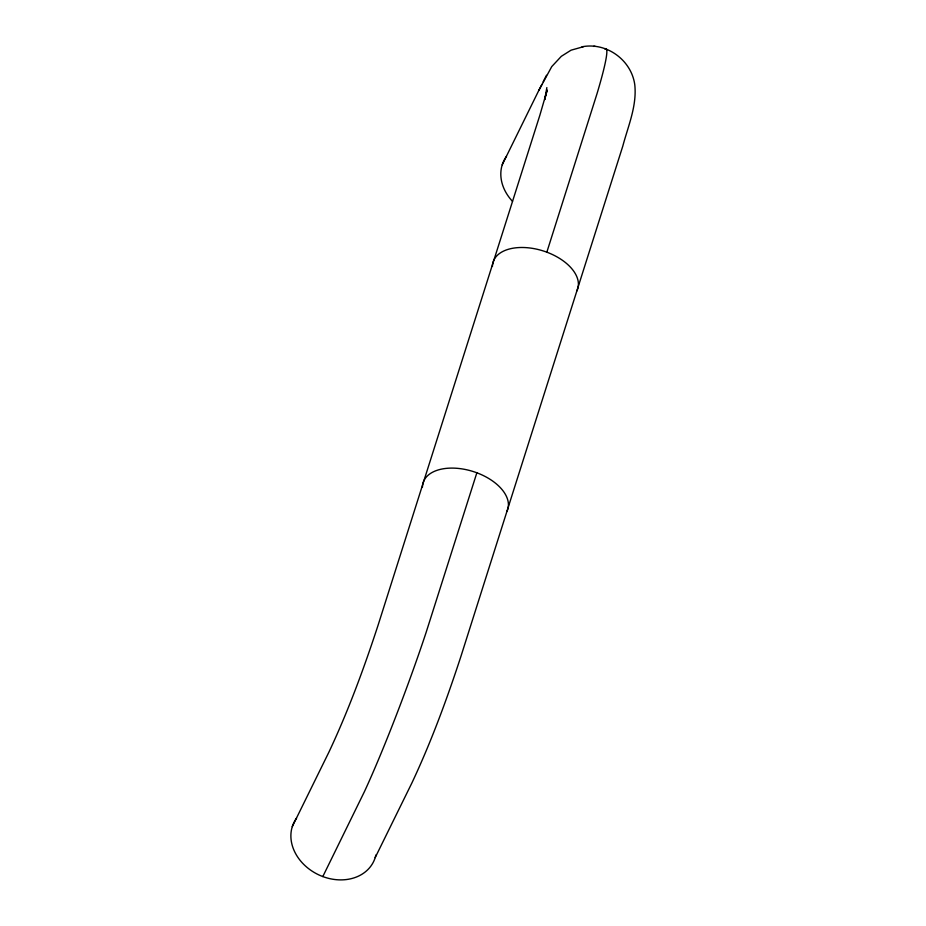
<?xml version="1.0" encoding="UTF-8"?>
<svg xmlns="http://www.w3.org/2000/svg" width="926" height="926" viewBox="0 0 926 926"><rect width="100%" height="100%" fill="white"/><g stroke="black" fill="none" stroke-linecap="round" stroke-linejoin="round"><path stroke-width="1.39" d="M546.849 87.6L544.766 99.533L547.185 90.007L539.893 115.137L378.051 625.305C363.93 668.433 348.199 711.156 328.857 752.248L292.292 826.605M476.855 472.792L426.076 632.562A142.06 10.093 -69.5 0 1 364.427 791.637L322.815 876.563M546.838 252.185L597.05 93.584A142.06 10.093 -69.5 0 0 604.817 48.962M502.239 164.77L538.805 90.424L551.757 66.591L561.318 56.324L571.053 50.178L583.426 46.717M375.192 857.592L411.757 783.246C431.099 742.154 446.83 699.431 460.951 656.303L622.793 146.134C628.094 126.133 636.961 106.085 634.808 84.961C631.59 60.202 606.634 41.971 582.049 46.786M538.805 90.424L541.884 84.405M543.145 81.835L546.49 75.272M593.566 46.369L594.99 46.3M422.441 487.064A44.367 25.697 17.6 0 1 471.346 470.964A44.367 25.697 17.6 0 1 506.881 511.522M375.898 854.987A44.367 36.021 26.2 0 1 318.984 874.966A44.367 36.021 26.2 0 1 296.54 818.202M492.412 266.457A44.367 25.697 17.6 0 1 541.328 250.356A44.367 25.697 17.6 0 1 576.863 290.914M512.518 201.37A44.367 36.021 26.2 0 1 506.476 156.378"/></g></svg>
